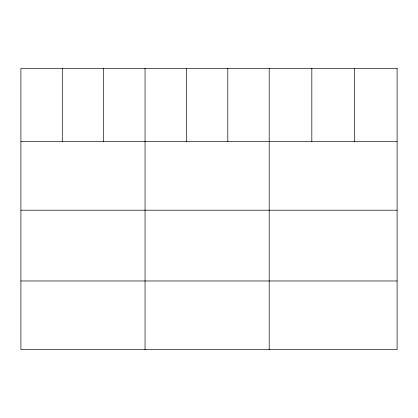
<?xml version="1.0" encoding="UTF-8"?>
<svg xmlns="http://www.w3.org/2000/svg" width="418" height="418" viewBox="0 0 418 418"><rect width="100%" height="100%" fill="white"/><g stroke="black" fill="none" stroke-linecap="round" stroke-linejoin="round"><path stroke-width="0.63" d="M20.9 141.503L397.1 141.503M20.9 210.197L397.1 210.197M20.9 280.974L397.1 280.974M354.464 68.333L354.464 141.503M311.828 68.333L311.828 141.503M269.192 68.333L269.192 349.667M227.81 68.333L227.81 141.503M186.428 68.333L186.428 141.503M145.046 68.333L145.046 349.667M103.664 68.333L103.664 141.503M62.282 68.333L62.282 141.503M397.1 68.333L20.9 68.333L20.9 349.667L397.1 349.667L397.1 68.333"/></g></svg>
